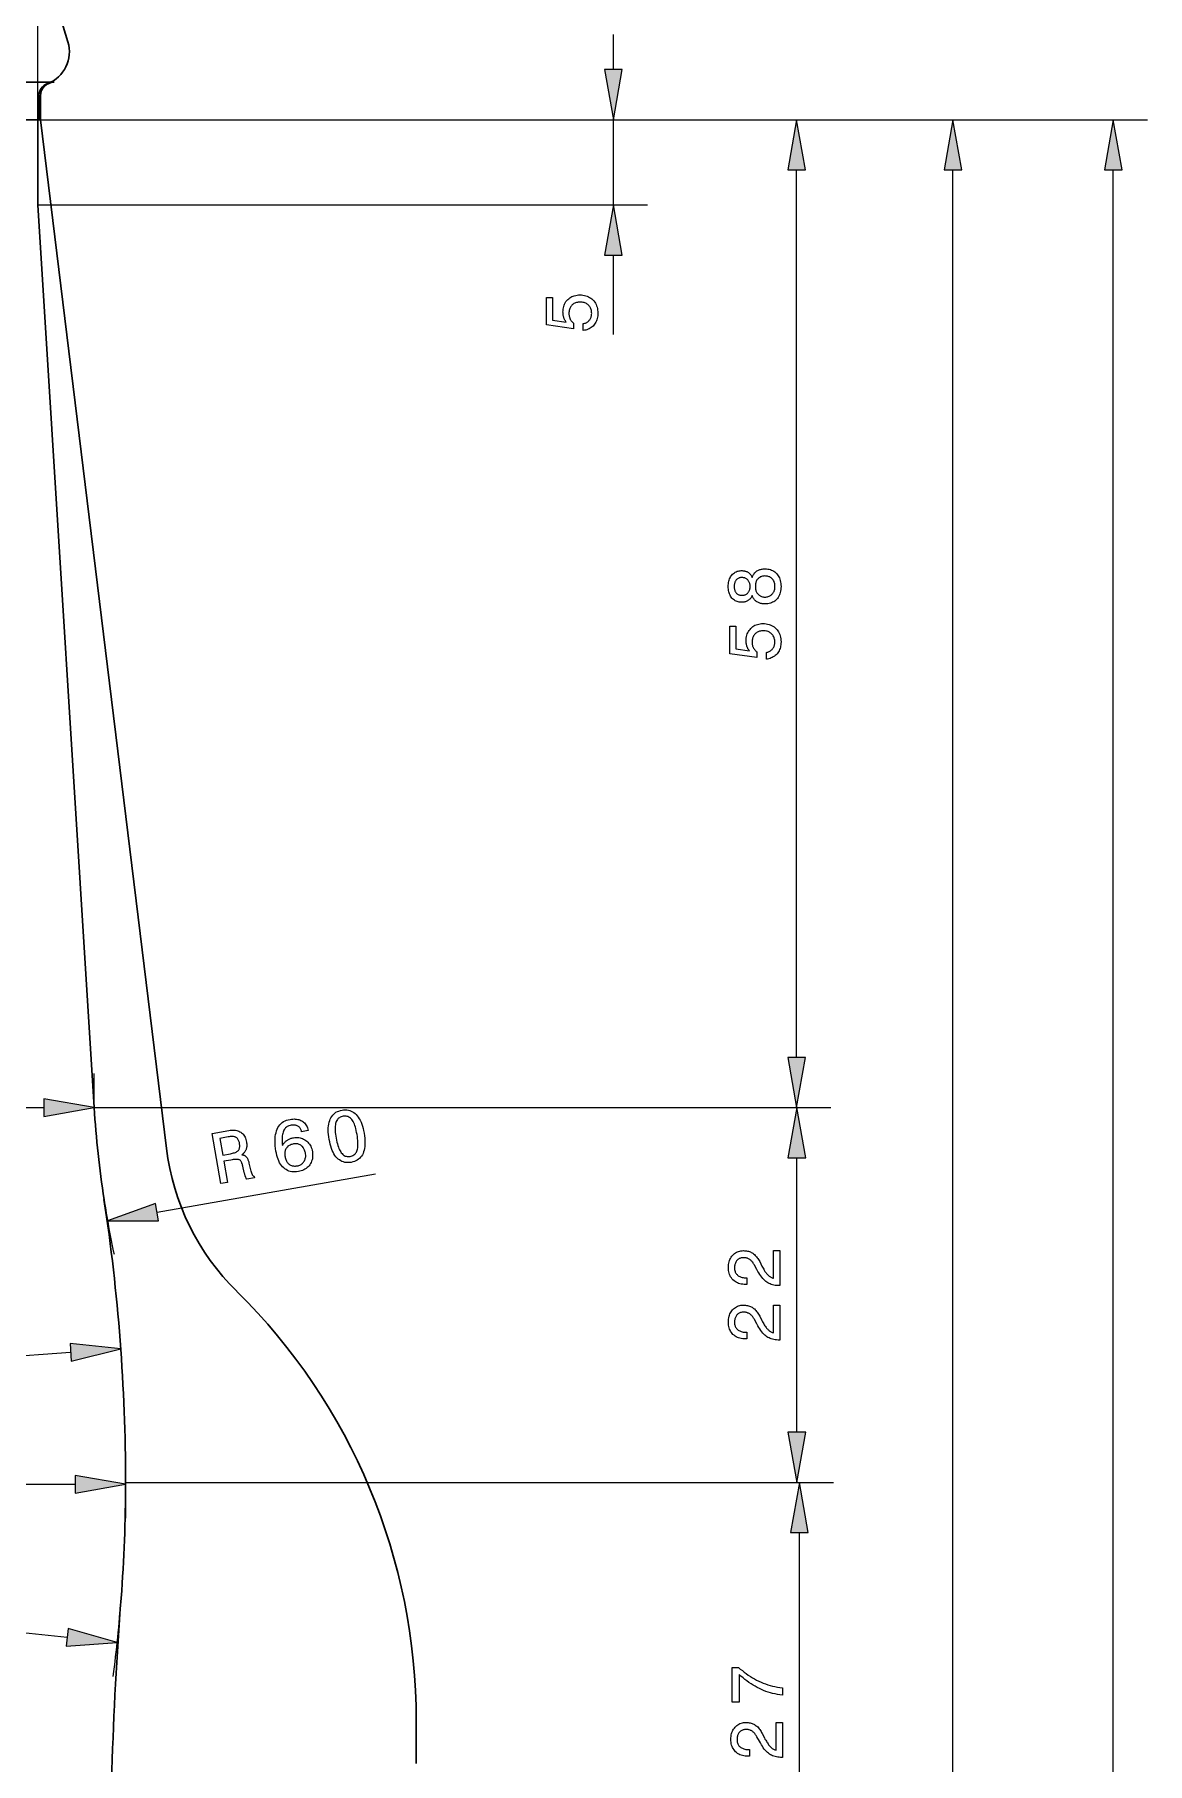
# Model space of a CAD drawing. Extents: x 0 to 297, y 0 to 529.
# Drawn here: x 166.1 to 231.4, y 265.7 to 367.2 of the extents above; entities that cross this region are included whole.
import ezdxf

# ---------------------------------------------------------------- set-up
doc = ezdxf.new("R2010")
doc.units = 0

msp = doc.modelspace()

# ---------------------------------------------------------------- linework, layer by layer
at = {"color": 7, "lineweight": 13}
for p, q in [((166.26, 362.23), (166.26, 396.42)), ((166.26, 362.23), (222.01, 362.23)), ((166.26, 362.23), (212.83, 362.23)), ((166.26, 362.23), (202.07, 362.23)), ((166.26, 362.23), (231.43, 362.23)), ((210.83, 307.18), (210.83, 359.28)), ((220.01, 143.18), (220.01, 359.28)), ((229.43, 139.18), (229.43, 359.28)), ((166.26, 357.23), (202.07, 357.23)), ((141.02, 304.23), (166.61, 304.23)), ((169.56, 304.23), (212.84, 304.23)), ((169.56, 304.23), (212.83, 304.23)), ((168.18, 289.86), (144, 288.12)), ((171.41, 282.23), (212.99, 282.23)), ((171.41, 282.23), (212.84, 282.23)), ((139.17, 282.12), (168.46, 282.12)), ((210.99, 258.18), (210.99, 279.28))]:
    msp.add_line(p, q, dxfattribs=at)
at = {"color": 7, "lineweight": 30, "ltscale": 0.159415}
msp.add_line((166.17, 372.9), (168.02, 366.8), dxfattribs=at)
at = {"color": 7, "lineweight": 13, "ltscale": 0.051139}
msp.add_line((200.07, 365.18), (200.07, 367.23), dxfattribs=at)
at = {"color": 7, "lineweight": 30}
for p, q in [((167.21, 364.43), (140.41, 364.43)), ((166.31, 362.23), (141.31, 362.23)), ((166.26, 362.23), (141.36, 362.23)), ((166.41, 362.23), (173.81, 301.83)), ((166.26, 357.23), (169.56, 304.23))]:
    msp.add_line(p, q, dxfattribs=at)
at = {"color": 7, "lineweight": 30, "ltscale": 0.034366}
msp.add_line((166.31, 362.23), (166.31, 363.61), dxfattribs=at)
at = {"color": 7, "lineweight": 30, "ltscale": 0.035001}
msp.add_line((166.41, 362.23), (166.41, 363.63), dxfattribs=at)
at = {"color": 7, "lineweight": 30, "ltscale": 0.125}
msp.add_line((166.26, 357.23), (166.26, 362.23), dxfattribs=at)
at = {"color": 7, "lineweight": 13, "ltscale": 0.125}
msp.add_line((200.07, 357.23), (200.07, 362.23), dxfattribs=at)
at = {"color": 7, "lineweight": 13, "ltscale": 0.116125}
msp.add_line((200.07, 349.63), (200.07, 354.28), dxfattribs=at)
at = {"color": 7, "lineweight": 13, "ltscale": 0.050064}
msp.add_line((169.56, 304.23), (169.56, 306.23), dxfattribs=at)
at = {"color": 7, "lineweight": 13, "ltscale": 0.402279}
msp.add_line((210.84, 285.18), (210.84, 301.28), dxfattribs=at)
at = {"color": 7, "lineweight": 13, "ltscale": 0.326006}
msp.add_line((173.26, 298.09), (186.1, 300.35), dxfattribs=at)
at = {"color": 7, "lineweight": 13, "ltscale": 0.052727}
msp.add_line((171.41, 282.23), (171.41, 280.12), dxfattribs=at)
at = {"color": 7, "lineweight": 13, "ltscale": 0.301139}
msp.add_line((167.98, 273.13), (156, 274.39), dxfattribs=at)
at = {"color": 7, "lineweight": 30, "ltscale": 0.0625}
msp.add_line((188.49, 265.73), (188.49, 268.23), dxfattribs=at)
at = {"color": 7, "lineweight": 13}
for points in [[(199.55, 365.18), (200.07, 362.23), (200.59, 365.18)], [(211.35, 359.28), (210.83, 362.23), (210.31, 359.28)], [(220.53, 359.28), (220.01, 362.23), (219.49, 359.28)], [(229.96, 359.28), (229.43, 362.23), (228.91, 359.28)], [(200.59, 354.28), (200.07, 357.23), (199.55, 354.28)], [(198.29, 349.86), (198.29, 350.26), (198.33, 350.27), (198.38, 350.28), (198.42, 350.29), (198.46, 350.31), (198.5, 350.33), (198.53, 350.35), (198.57, 350.37), (198.6, 350.4), (198.63, 350.43), (198.65, 350.46), (198.68, 350.49), (198.7, 350.52), (198.72, 350.56), (198.74, 350.6), (198.75, 350.64), (198.76, 350.68), (198.77, 350.72), (198.78, 350.77), (198.78, 350.81), (198.79, 350.86), (198.78, 350.92), (198.78, 350.98), (198.77, 351.03), (198.76, 351.08), (198.74, 351.13), (198.72, 351.18), (198.7, 351.23), (198.67, 351.27), (198.64, 351.31), (198.6, 351.35), (198.56, 351.38), (198.52, 351.41), (198.48, 351.44), (198.44, 351.46), (198.39, 351.48), (198.34, 351.5), (198.29, 351.51), (198.23, 351.52), (198.18, 351.53), (198.12, 351.53), (198.06, 351.53), (198, 351.52), (197.95, 351.51), (197.89, 351.5), (197.84, 351.49), (197.8, 351.47), (197.75, 351.44), (197.71, 351.41), (197.67, 351.38), (197.63, 351.35), (197.6, 351.31), (197.57, 351.27), (197.54, 351.23), (197.52, 351.18), (197.5, 351.14), (197.48, 351.09), (197.47, 351.03), (197.46, 350.98), (197.45, 350.92), (197.45, 350.86), (197.45, 350.83), (197.45, 350.79), (197.46, 350.76), (197.46, 350.73), (197.47, 350.69), (197.48, 350.66), (197.48, 350.63), (197.5, 350.6), (197.51, 350.57), (197.52, 350.54), (197.53, 350.51), (197.55, 350.49), (197.57, 350.46), (197.59, 350.43), (197.61, 350.41), (197.63, 350.38), (197.65, 350.36), (197.67, 350.34), (197.7, 350.31), (197.73, 350.29), (197.73, 349.95), (196.14, 350.18), (196.14, 351.79), (196.49, 351.79), (196.49, 350.47), (197.3, 350.35), (197.28, 350.37), (197.26, 350.4), (197.25, 350.42), (197.23, 350.44), (197.22, 350.47), (197.2, 350.5), (197.19, 350.52), (197.18, 350.55), (197.16, 350.58), (197.15, 350.61), (197.15, 350.64), (197.14, 350.67), (197.13, 350.7), (197.12, 350.73), (197.12, 350.76), (197.11, 350.79), (197.11, 350.82), (197.11, 350.86), (197.11, 350.89), (197.1, 350.93), (197.11, 351.02), (197.12, 351.1), (197.13, 351.19), (197.15, 351.27), (197.17, 351.34), (197.2, 351.41), (197.24, 351.48), (197.28, 351.55), (197.33, 351.61), (197.38, 351.67), (197.44, 351.72), (197.5, 351.77), (197.56, 351.81), (197.63, 351.85), (197.7, 351.88), (197.77, 351.9), (197.85, 351.92), (197.93, 351.94), (198.01, 351.95), (198.1, 351.95), (198.19, 351.95), (198.28, 351.94), (198.37, 351.92), (198.45, 351.9), (198.53, 351.88), (198.6, 351.84), (198.67, 351.8), (198.74, 351.76), (198.8, 351.71), (198.86, 351.65), (198.92, 351.59), (198.97, 351.53), (199.01, 351.46), (199.05, 351.38), (199.08, 351.31), (199.11, 351.23), (199.13, 351.15), (199.14, 351.06), (199.15, 350.97), (199.16, 350.87), (199.15, 350.79), (199.15, 350.71), (199.13, 350.63), (199.12, 350.56), (199.1, 350.49), (199.07, 350.42), (199.04, 350.35), (199, 350.29), (198.96, 350.23), (198.92, 350.17), (198.87, 350.12), (198.82, 350.07), (198.76, 350.03), (198.7, 349.99), (198.64, 349.95), (198.58, 349.93), (198.51, 349.9), (198.44, 349.88), (198.36, 349.87)], [(208.21, 334.29), (208.2, 334.25), (208.17, 334.22), (208.15, 334.18), (208.13, 334.15), (208.11, 334.12), (208.08, 334.09), (208.05, 334.06), (208.03, 334.04), (208, 334.02), (207.97, 334), (207.94, 333.98), (207.9, 333.96), (207.87, 333.94), (207.83, 333.93), (207.79, 333.92), (207.75, 333.91), (207.71, 333.9), (207.67, 333.9), (207.63, 333.9), (207.58, 333.9), (207.52, 333.9), (207.45, 333.91), (207.39, 333.92), (207.33, 333.94), (207.27, 333.96), (207.22, 333.99), (207.17, 334.02), (207.12, 334.06), (207.07, 334.11), (207.02, 334.15), (206.98, 334.21), (206.95, 334.26), (206.92, 334.32), (206.89, 334.39), (206.86, 334.45), (206.84, 334.52), (206.83, 334.59), (206.82, 334.67), (206.81, 334.75), (206.81, 334.83), (206.81, 334.91), (206.82, 334.99), (206.83, 335.06), (206.84, 335.14), (206.86, 335.2), (206.89, 335.27), (206.92, 335.33), (206.95, 335.39), (206.98, 335.45), (207.02, 335.5), (207.07, 335.55), (207.12, 335.59), (207.17, 335.63), (207.22, 335.67), (207.27, 335.69), (207.33, 335.72), (207.39, 335.73), (207.45, 335.75), (207.52, 335.75), (207.58, 335.76), (207.63, 335.76), (207.67, 335.75), (207.71, 335.75), (207.76, 335.74), (207.79, 335.73), (207.83, 335.72), (207.87, 335.71), (207.9, 335.7), (207.94, 335.68), (207.97, 335.66), (208, 335.64), (208.03, 335.62), (208.06, 335.59), (208.08, 335.57), (208.11, 335.54), (208.13, 335.51), (208.15, 335.47), (208.18, 335.44), (208.2, 335.4), (208.21, 335.36), (208.23, 335.41), (208.25, 335.46), (208.28, 335.5), (208.3, 335.54), (208.33, 335.58), (208.36, 335.62), (208.39, 335.65), (208.43, 335.68), (208.46, 335.71), (208.5, 335.74), (208.54, 335.76), (208.58, 335.78), (208.62, 335.8), (208.67, 335.82), (208.71, 335.83), (208.76, 335.84), (208.81, 335.85), (208.86, 335.86), (208.91, 335.86), (208.97, 335.86), (209.05, 335.86), (209.13, 335.85), (209.21, 335.84), (209.29, 335.82), (209.36, 335.79), (209.42, 335.76), (209.49, 335.72), (209.55, 335.68), (209.6, 335.63), (209.66, 335.58), (209.71, 335.52), (209.75, 335.46), (209.79, 335.4), (209.82, 335.33), (209.85, 335.25), (209.87, 335.18), (209.89, 335.09), (209.9, 335.01), (209.91, 334.92), (209.92, 334.83), (209.91, 334.73), (209.9, 334.65), (209.89, 334.56), (209.87, 334.48), (209.85, 334.4), (209.82, 334.33), (209.79, 334.26), (209.75, 334.19), (209.71, 334.13), (209.66, 334.08), (209.6, 334.02), (209.55, 333.97), (209.49, 333.93), (209.42, 333.9), (209.36, 333.87), (209.29, 333.84), (209.21, 333.82), (209.13, 333.81), (209.05, 333.8), (208.97, 333.8), (208.91, 333.8), (208.86, 333.8), (208.81, 333.81), (208.76, 333.82), (208.71, 333.83), (208.67, 333.84), (208.62, 333.86), (208.58, 333.88), (208.54, 333.9), (208.5, 333.92), (208.46, 333.95), (208.43, 333.98), (208.39, 334.01), (208.36, 334.04), (208.33, 334.08), (208.3, 334.12), (208.28, 334.16), (208.25, 334.2), (208.23, 334.24)], [(207.62, 334.31), (207.66, 334.31), (207.7, 334.31), (207.74, 334.32), (207.78, 334.33), (207.81, 334.34), (207.84, 334.36), (207.88, 334.38), (207.91, 334.4), (207.94, 334.42), (207.96, 334.45), (207.99, 334.48), (208.01, 334.51), (208.03, 334.54), (208.05, 334.58), (208.06, 334.62), (208.07, 334.65), (208.08, 334.69), (208.09, 334.74), (208.09, 334.78), (208.09, 334.83), (208.09, 334.87), (208.09, 334.92), (208.08, 334.96), (208.07, 335), (208.06, 335.04), (208.05, 335.08), (208.03, 335.11), (208.01, 335.15), (207.99, 335.18), (207.96, 335.21), (207.94, 335.24), (207.91, 335.26), (207.88, 335.28), (207.84, 335.3), (207.81, 335.32), (207.78, 335.33), (207.74, 335.34), (207.7, 335.34), (207.66, 335.35), (207.62, 335.35), (207.58, 335.35), (207.53, 335.35), (207.5, 335.34), (207.46, 335.33), (207.43, 335.32), (207.39, 335.3), (207.36, 335.28), (207.33, 335.26), (207.3, 335.24), (207.28, 335.21), (207.26, 335.18), (207.23, 335.15), (207.22, 335.12), (207.2, 335.08), (207.19, 335.05), (207.18, 335.01), (207.17, 334.97), (207.16, 334.92), (207.16, 334.88), (207.16, 334.83), (207.16, 334.78), (207.16, 334.73), (207.17, 334.69), (207.18, 334.65), (207.19, 334.61), (207.2, 334.57), (207.22, 334.54), (207.23, 334.51), (207.26, 334.48), (207.28, 334.45), (207.3, 334.42), (207.33, 334.4), (207.36, 334.38), (207.39, 334.36), (207.43, 334.34), (207.46, 334.33), (207.5, 334.32), (207.53, 334.31), (207.58, 334.31)], [(208.96, 334.21), (209.01, 334.21), (209.07, 334.22), (209.11, 334.23), (209.16, 334.24), (209.21, 334.25), (209.25, 334.27), (209.29, 334.29), (209.33, 334.32), (209.36, 334.35), (209.39, 334.38), (209.42, 334.41), (209.45, 334.45), (209.47, 334.49), (209.5, 334.53), (209.51, 334.57), (209.53, 334.62), (209.54, 334.67), (209.55, 334.72), (209.55, 334.77), (209.55, 334.83), (209.55, 334.88), (209.55, 334.94), (209.54, 334.99), (209.53, 335.04), (209.51, 335.08), (209.5, 335.13), (209.47, 335.17), (209.45, 335.21), (209.42, 335.25), (209.39, 335.28), (209.36, 335.31), (209.33, 335.34), (209.29, 335.36), (209.25, 335.39), (209.21, 335.4), (209.16, 335.42), (209.11, 335.43), (209.07, 335.44), (209.01, 335.44), (208.96, 335.45), (208.91, 335.44), (208.86, 335.44), (208.82, 335.43), (208.77, 335.42), (208.73, 335.4), (208.69, 335.39), (208.66, 335.36), (208.62, 335.34), (208.59, 335.31), (208.56, 335.28), (208.53, 335.25), (208.5, 335.21), (208.48, 335.17), (208.46, 335.13), (208.44, 335.09), (208.43, 335.04), (208.42, 334.99), (208.41, 334.94), (208.41, 334.88), (208.41, 334.83), (208.41, 334.77), (208.41, 334.72), (208.42, 334.67), (208.43, 334.62), (208.44, 334.57), (208.46, 334.53), (208.48, 334.49), (208.5, 334.45), (208.53, 334.41), (208.56, 334.38), (208.59, 334.35), (208.62, 334.32), (208.66, 334.29), (208.69, 334.27), (208.73, 334.25), (208.77, 334.24), (208.82, 334.23), (208.86, 334.22), (208.91, 334.21)], [(209.05, 330.56), (209.05, 330.96), (209.09, 330.97), (209.14, 330.98), (209.18, 330.99), (209.22, 331.01), (209.26, 331.03), (209.29, 331.05), (209.32, 331.07), (209.36, 331.1), (209.39, 331.13), (209.41, 331.16), (209.44, 331.19), (209.46, 331.22), (209.48, 331.26), (209.5, 331.3), (209.51, 331.34), (209.52, 331.38), (209.53, 331.42), (209.54, 331.47), (209.54, 331.51), (209.54, 331.56), (209.54, 331.62), (209.54, 331.68), (209.53, 331.73), (209.51, 331.78), (209.5, 331.83), (209.48, 331.88), (209.45, 331.93), (209.43, 331.97), (209.4, 332.01), (209.36, 332.05), (209.32, 332.08), (209.28, 332.11), (209.24, 332.14), (209.2, 332.16), (209.15, 332.18), (209.1, 332.2), (209.05, 332.21), (208.99, 332.22), (208.94, 332.23), (208.88, 332.23), (208.82, 332.23), (208.76, 332.22), (208.71, 332.21), (208.65, 332.2), (208.6, 332.19), (208.56, 332.17), (208.51, 332.14), (208.47, 332.11), (208.43, 332.08), (208.39, 332.05), (208.36, 332.01), (208.33, 331.97), (208.3, 331.93), (208.27, 331.88), (208.25, 331.84), (208.24, 331.79), (208.23, 331.73), (208.22, 331.68), (208.21, 331.62), (208.21, 331.56), (208.21, 331.53), (208.21, 331.49), (208.22, 331.46), (208.22, 331.43), (208.23, 331.39), (208.23, 331.36), (208.24, 331.33), (208.25, 331.3), (208.27, 331.27), (208.28, 331.24), (208.29, 331.21), (208.31, 331.19), (208.33, 331.16), (208.35, 331.13), (208.37, 331.11), (208.39, 331.08), (208.41, 331.06), (208.43, 331.04), (208.46, 331.01), (208.49, 330.99), (208.49, 330.65), (206.9, 330.88), (206.9, 332.49), (207.25, 332.49), (207.25, 331.17), (208.06, 331.05), (208.04, 331.07), (208.02, 331.1), (208.01, 331.12), (207.99, 331.14), (207.97, 331.17), (207.96, 331.2), (207.95, 331.22), (207.94, 331.25), (207.92, 331.28), (207.91, 331.31), (207.9, 331.34), (207.9, 331.37), (207.89, 331.4), (207.88, 331.43), (207.88, 331.46), (207.87, 331.49), (207.87, 331.52), (207.87, 331.56), (207.86, 331.59), (207.86, 331.63), (207.87, 331.72), (207.87, 331.8), (207.89, 331.89), (207.91, 331.97), (207.93, 332.04), (207.96, 332.11), (208, 332.18), (208.04, 332.25), (208.09, 332.31), (208.14, 332.37), (208.19, 332.42), (208.25, 332.47), (208.32, 332.51), (208.38, 332.55), (208.45, 332.58), (208.53, 332.6), (208.61, 332.62), (208.69, 332.64), (208.77, 332.65), (208.86, 332.65), (208.95, 332.65), (209.04, 332.64), (209.12, 332.62), (209.21, 332.6), (209.28, 332.58), (209.36, 332.54), (209.43, 332.5), (209.5, 332.46), (209.56, 332.41), (209.62, 332.35), (209.68, 332.29), (209.73, 332.23), (209.77, 332.16), (209.81, 332.08), (209.84, 332.01), (209.87, 331.93), (209.89, 331.85), (209.9, 331.76), (209.91, 331.67), (209.92, 331.57), (209.91, 331.49), (209.91, 331.41), (209.89, 331.33), (209.88, 331.26), (209.86, 331.19), (209.83, 331.12), (209.8, 331.05), (209.76, 330.99), (209.72, 330.93), (209.68, 330.87), (209.63, 330.82), (209.57, 330.77), (209.52, 330.73), (209.46, 330.69), (209.4, 330.65), (209.33, 330.63), (209.27, 330.6), (209.2, 330.58), (209.12, 330.57)], [(210.31, 307.18), (210.83, 304.23), (211.35, 307.18)], [(166.61, 303.71), (169.56, 304.23), (166.61, 304.75)], [(182.14, 302.89), (181.75, 302.82), (181.74, 302.87), (181.72, 302.91), (181.7, 302.95), (181.68, 302.98), (181.66, 303.02), (181.64, 303.05), (181.62, 303.08), (181.59, 303.1), (181.56, 303.12), (181.53, 303.15), (181.5, 303.16), (181.46, 303.18), (181.43, 303.19), (181.39, 303.2), (181.35, 303.21), (181.31, 303.21), (181.27, 303.21), (181.22, 303.21), (181.18, 303.21), (181.13, 303.2), (181.07, 303.19), (181.01, 303.17), (180.96, 303.15), (180.9, 303.12), (180.86, 303.08), (180.81, 303.05), (180.78, 303), (180.74, 302.96), (180.71, 302.9), (180.68, 302.85), (180.66, 302.79), (180.64, 302.72), (180.62, 302.65), (180.61, 302.57), (180.6, 302.49), (180.6, 302.4), (180.6, 302.31), (180.6, 302.21), (180.61, 302.11), (180.62, 302.01), (180.64, 302.04), (180.66, 302.08), (180.69, 302.11), (180.71, 302.14), (180.74, 302.17), (180.76, 302.2), (180.79, 302.23), (180.82, 302.25), (180.85, 302.28), (180.88, 302.3), (180.92, 302.33), (180.95, 302.35), (180.99, 302.37), (181.02, 302.38), (181.06, 302.4), (181.1, 302.41), (181.14, 302.43), (181.18, 302.44), (181.23, 302.45), (181.27, 302.46), (181.35, 302.47), (181.43, 302.47), (181.51, 302.47), (181.59, 302.47), (181.66, 302.46), (181.73, 302.44), (181.8, 302.41), (181.87, 302.38), (181.94, 302.35), (182, 302.31), (182.06, 302.26), (182.11, 302.21), (182.16, 302.15), (182.21, 302.09), (182.25, 302.03), (182.29, 301.96), (182.32, 301.89), (182.35, 301.81), (182.37, 301.73), (182.39, 301.64), (182.4, 301.56), (182.4, 301.47), (182.4, 301.39), (182.4, 301.31), (182.39, 301.23), (182.37, 301.16), (182.34, 301.08), (182.31, 301.01), (182.28, 300.95), (182.23, 300.88), (182.19, 300.82), (182.13, 300.76), (182.08, 300.71), (182.02, 300.66), (181.95, 300.62), (181.88, 300.58), (181.81, 300.55), (181.73, 300.52), (181.64, 300.5), (181.56, 300.48), (181.45, 300.46), (181.36, 300.46), (181.26, 300.46), (181.17, 300.47), (181.08, 300.49), (181, 300.51), (180.92, 300.55), (180.84, 300.59), (180.77, 300.64), (180.7, 300.7), (180.63, 300.76), (180.57, 300.84), (180.51, 300.92), (180.46, 301), (180.41, 301.1), (180.37, 301.2), (180.33, 301.31), (180.3, 301.43), (180.27, 301.55), (180.24, 301.68), (180.22, 301.84), (180.2, 301.99), (180.19, 302.13), (180.19, 302.27), (180.19, 302.4), (180.2, 302.53), (180.22, 302.65), (180.25, 302.76), (180.28, 302.86), (180.32, 302.96), (180.36, 303.06), (180.42, 303.14), (180.48, 303.22), (180.54, 303.29), (180.61, 303.35), (180.69, 303.41), (180.78, 303.45), (180.87, 303.49), (180.96, 303.52), (181.07, 303.54), (181.15, 303.56), (181.23, 303.56), (181.31, 303.57), (181.38, 303.56), (181.45, 303.56), (181.52, 303.54), (181.59, 303.53), (181.65, 303.51), (181.71, 303.48), (181.77, 303.45), (181.82, 303.41), (181.87, 303.37), (181.92, 303.33), (181.96, 303.28), (182, 303.22), (182.04, 303.16), (182.07, 303.1), (182.1, 303.04), (182.12, 302.96)], [(183.37, 302.37), (183.35, 302.52), (183.33, 302.66), (183.32, 302.79), (183.32, 302.92), (183.32, 303.04), (183.33, 303.16), (183.35, 303.27), (183.37, 303.37), (183.4, 303.47), (183.43, 303.56), (183.47, 303.64), (183.52, 303.72), (183.58, 303.79), (183.64, 303.85), (183.7, 303.91), (183.77, 303.96), (183.85, 304), (183.94, 304.03), (184.03, 304.06), (184.13, 304.08), (184.22, 304.1), (184.32, 304.1), (184.41, 304.1), (184.5, 304.08), (184.59, 304.06), (184.67, 304.03), (184.74, 303.99), (184.82, 303.95), (184.89, 303.89), (184.96, 303.83), (185.02, 303.75), (185.08, 303.67), (185.14, 303.58), (185.19, 303.49), (185.24, 303.38), (185.28, 303.27), (185.32, 303.15), (185.36, 303.01), (185.39, 302.88), (185.42, 302.73), (185.44, 302.58), (185.46, 302.44), (185.47, 302.31), (185.47, 302.18), (185.47, 302.06), (185.46, 301.94), (185.44, 301.83), (185.42, 301.73), (185.39, 301.63), (185.36, 301.54), (185.32, 301.46), (185.27, 301.38), (185.22, 301.32), (185.16, 301.25), (185.09, 301.2), (185.02, 301.15), (184.94, 301.11), (184.85, 301.07), (184.76, 301.04), (184.66, 301.02), (184.56, 301.01), (184.47, 301.01), (184.38, 301.01), (184.29, 301.02), (184.21, 301.04), (184.12, 301.07), (184.05, 301.11), (183.97, 301.16), (183.9, 301.21), (183.83, 301.28), (183.77, 301.35), (183.71, 301.43), (183.65, 301.52), (183.6, 301.62), (183.55, 301.72), (183.51, 301.84), (183.47, 301.96), (183.43, 302.09), (183.4, 302.22)], [(183.78, 302.44), (183.8, 302.32), (183.82, 302.21), (183.85, 302.11), (183.88, 302.01), (183.91, 301.92), (183.94, 301.84), (183.97, 301.76), (184.01, 301.69), (184.05, 301.63), (184.08, 301.57), (184.13, 301.53), (184.17, 301.48), (184.21, 301.45), (184.26, 301.42), (184.31, 301.39), (184.37, 301.38), (184.42, 301.37), (184.48, 301.36), (184.54, 301.36), (184.6, 301.37), (184.66, 301.39), (184.72, 301.4), (184.77, 301.43), (184.82, 301.46), (184.87, 301.49), (184.91, 301.53), (184.94, 301.57), (184.97, 301.62), (185, 301.68), (185.02, 301.73), (185.04, 301.8), (185.05, 301.87), (185.06, 301.95), (185.06, 302.03), (185.06, 302.12), (185.06, 302.21), (185.05, 302.31), (185.04, 302.42), (185.03, 302.54), (185.01, 302.66), (184.98, 302.78), (184.96, 302.89), (184.93, 303), (184.91, 303.09), (184.88, 303.18), (184.85, 303.27), (184.81, 303.34), (184.78, 303.41), (184.74, 303.48), (184.7, 303.53), (184.66, 303.58), (184.62, 303.62), (184.57, 303.66), (184.53, 303.68), (184.48, 303.71), (184.42, 303.72), (184.37, 303.73), (184.31, 303.74), (184.25, 303.74), (184.19, 303.73), (184.13, 303.72), (184.07, 303.7), (184.02, 303.67), (183.97, 303.64), (183.92, 303.61), (183.88, 303.57), (183.85, 303.53), (183.82, 303.48), (183.79, 303.42), (183.77, 303.36), (183.75, 303.3), (183.74, 303.23), (183.73, 303.15), (183.72, 303.07), (183.72, 302.98), (183.73, 302.88), (183.73, 302.78), (183.74, 302.67), (183.76, 302.56)], [(211.36, 301.28), (210.84, 304.23), (210.32, 301.28)], [(177.01, 299.77), (176.49, 302.72), (177.47, 302.89), (177.56, 302.9), (177.64, 302.91), (177.72, 302.91), (177.8, 302.91), (177.87, 302.9), (177.94, 302.89), (178, 302.87), (178.06, 302.85), (178.12, 302.82), (178.18, 302.79), (178.23, 302.75), (178.27, 302.71), (178.32, 302.67), (178.36, 302.61), (178.39, 302.56), (178.43, 302.5), (178.45, 302.43), (178.48, 302.36), (178.5, 302.29), (178.51, 302.21), (178.52, 302.16), (178.53, 302.11), (178.53, 302.07), (178.53, 302.02), (178.53, 301.98), (178.53, 301.94), (178.52, 301.89), (178.51, 301.85), (178.5, 301.82), (178.49, 301.78), (178.47, 301.74), (178.46, 301.71), (178.44, 301.67), (178.42, 301.64), (178.39, 301.61), (178.37, 301.58), (178.34, 301.55), (178.31, 301.52), (178.28, 301.49), (178.24, 301.47), (178.27, 301.46), (178.31, 301.46), (178.34, 301.45), (178.37, 301.44), (178.39, 301.43), (178.42, 301.42), (178.44, 301.4), (178.46, 301.39), (178.48, 301.37), (178.5, 301.35), (178.52, 301.33), (178.54, 301.31), (178.55, 301.28), (178.57, 301.25), (178.59, 301.21), (178.6, 301.17), (178.62, 301.13), (178.63, 301.08), (178.65, 301.04), (178.66, 300.98), (178.77, 300.51), (178.78, 300.48), (178.79, 300.45), (178.8, 300.42), (178.8, 300.4), (178.81, 300.38), (178.82, 300.36), (178.83, 300.34), (178.84, 300.32), (178.85, 300.3), (178.85, 300.29), (178.86, 300.27), (178.87, 300.26), (178.88, 300.25), (178.89, 300.24), (178.9, 300.23), (178.91, 300.22), (178.93, 300.21), (178.94, 300.21), (178.95, 300.2), (178.96, 300.19), (178.98, 300.11), (178.53, 300.03), (178.52, 300.04), (178.52, 300.05), (178.51, 300.06), (178.5, 300.08), (178.5, 300.09), (178.49, 300.1), (178.48, 300.12), (178.47, 300.13), (178.47, 300.15), (178.46, 300.17), (178.45, 300.19), (178.44, 300.21), (178.44, 300.23), (178.43, 300.25), (178.42, 300.28), (178.42, 300.3), (178.41, 300.33), (178.4, 300.36), (178.39, 300.39), (178.38, 300.42), (178.3, 300.8), (178.28, 300.86), (178.27, 300.91), (178.25, 300.95), (178.24, 300.99), (178.22, 301.03), (178.2, 301.07), (178.18, 301.09), (178.16, 301.12), (178.14, 301.14), (178.11, 301.16), (178.09, 301.17), (178.05, 301.18), (178.02, 301.18), (177.97, 301.19), (177.92, 301.19), (177.87, 301.19), (177.81, 301.18), (177.74, 301.18), (177.67, 301.17), (177.59, 301.15), (177.18, 301.08), (177.4, 299.84)], [(177.43, 302.51), (176.95, 302.42), (177.12, 301.44), (177.57, 301.52), (177.64, 301.54), (177.7, 301.55), (177.76, 301.57), (177.81, 301.58), (177.86, 301.6), (177.91, 301.62), (177.95, 301.65), (177.98, 301.67), (178.01, 301.69), (178.04, 301.72), (178.06, 301.75), (178.08, 301.78), (178.09, 301.82), (178.1, 301.85), (178.11, 301.89), (178.12, 301.93), (178.12, 301.98), (178.12, 302.02), (178.11, 302.07), (178.11, 302.13), (178.1, 302.18), (178.08, 302.22), (178.07, 302.27), (178.05, 302.31), (178.03, 302.34), (178.01, 302.38), (177.99, 302.41), (177.96, 302.43), (177.94, 302.46), (177.91, 302.48), (177.87, 302.49), (177.84, 302.51), (177.8, 302.52), (177.76, 302.53), (177.71, 302.53), (177.66, 302.53), (177.61, 302.53), (177.55, 302.53), (177.49, 302.52)], [(181.98, 301.57), (181.96, 301.62), (181.95, 301.68), (181.93, 301.73), (181.91, 301.78), (181.89, 301.82), (181.86, 301.86), (181.84, 301.9), (181.8, 301.94), (181.77, 301.97), (181.73, 302), (181.7, 302.03), (181.66, 302.05), (181.61, 302.07), (181.57, 302.09), (181.53, 302.1), (181.48, 302.11), (181.43, 302.11), (181.39, 302.11), (181.34, 302.11), (181.28, 302.1), (181.23, 302.09), (181.17, 302.07), (181.12, 302.06), (181.08, 302.03), (181.03, 302.01), (180.99, 301.98), (180.95, 301.96), (180.92, 301.92), (180.89, 301.89), (180.86, 301.85), (180.83, 301.81), (180.81, 301.77), (180.79, 301.72), (180.78, 301.67), (180.77, 301.63), (180.76, 301.57), (180.76, 301.52), (180.76, 301.47), (180.77, 301.41), (180.78, 301.35), (180.79, 301.3), (180.8, 301.24), (180.82, 301.19), (180.84, 301.14), (180.86, 301.09), (180.89, 301.05), (180.92, 301.01), (180.95, 300.97), (180.98, 300.94), (181.02, 300.91), (181.06, 300.88), (181.1, 300.86), (181.15, 300.84), (181.19, 300.82), (181.24, 300.81), (181.28, 300.81), (181.33, 300.8), (181.39, 300.8), (181.44, 300.81), (181.49, 300.81), (181.55, 300.82), (181.59, 300.84), (181.64, 300.86), (181.68, 300.88), (181.73, 300.9), (181.76, 300.93), (181.8, 300.96), (181.83, 300.99), (181.86, 301.03), (181.89, 301.07), (181.92, 301.11), (181.94, 301.16), (181.96, 301.2), (181.97, 301.25), (181.98, 301.3), (181.99, 301.35), (181.99, 301.4), (181.99, 301.45), (181.98, 301.51)], [(173.17, 298.61), (170.35, 297.58), (173.35, 297.58)], [(209.84, 293.78), (209.82, 293.78), (209.74, 293.78), (209.65, 293.78), (209.57, 293.79), (209.49, 293.81), (209.42, 293.83), (209.34, 293.85), (209.27, 293.88), (209.21, 293.91), (209.14, 293.94), (209.08, 293.98), (209.02, 294.03), (208.96, 294.08), (208.9, 294.14), (208.84, 294.2), (208.78, 294.27), (208.72, 294.35), (208.67, 294.43), (208.61, 294.53), (208.55, 294.62), (208.49, 294.73), (208.35, 294.98), (208.33, 295.03), (208.3, 295.07), (208.27, 295.11), (208.25, 295.15), (208.22, 295.18), (208.19, 295.21), (208.16, 295.24), (208.13, 295.27), (208.1, 295.3), (208.07, 295.32), (208.04, 295.34), (208.01, 295.36), (207.97, 295.37), (207.94, 295.39), (207.9, 295.4), (207.87, 295.41), (207.83, 295.41), (207.79, 295.42), (207.75, 295.42), (207.71, 295.42), (207.66, 295.42), (207.62, 295.42), (207.57, 295.41), (207.53, 295.4), (207.49, 295.38), (207.45, 295.37), (207.42, 295.34), (207.38, 295.32), (207.35, 295.29), (207.32, 295.26), (207.29, 295.23), (207.27, 295.19), (207.25, 295.15), (207.23, 295.11), (207.21, 295.07), (207.2, 295.03), (207.19, 294.98), (207.18, 294.93), (207.18, 294.88), (207.18, 294.82), (207.18, 294.77), (207.18, 294.72), (207.19, 294.67), (207.21, 294.62), (207.22, 294.58), (207.24, 294.54), (207.27, 294.5), (207.29, 294.46), (207.33, 294.43), (207.36, 294.39), (207.4, 294.36), (207.44, 294.34), (207.49, 294.31), (207.53, 294.29), (207.58, 294.28), (207.63, 294.26), (207.69, 294.25), (207.75, 294.24), (207.81, 294.24), (207.87, 294.24), (207.91, 294.24), (207.91, 293.85), (207.85, 293.85), (207.75, 293.85), (207.66, 293.86), (207.58, 293.87), (207.5, 293.89), (207.42, 293.91), (207.35, 293.94), (207.28, 293.98), (207.21, 294.02), (207.15, 294.06), (207.09, 294.12), (207.04, 294.17), (207, 294.23), (206.95, 294.29), (206.92, 294.36), (206.89, 294.43), (206.86, 294.51), (206.84, 294.59), (206.83, 294.67), (206.82, 294.76), (206.82, 294.85), (206.82, 294.93), (206.83, 295.02), (206.84, 295.1), (206.86, 295.17), (206.88, 295.25), (206.91, 295.32), (206.94, 295.38), (206.98, 295.45), (207.02, 295.51), (207.06, 295.56), (207.12, 295.61), (207.17, 295.66), (207.23, 295.7), (207.29, 295.74), (207.35, 295.77), (207.42, 295.79), (207.49, 295.81), (207.56, 295.82), (207.63, 295.83), (207.71, 295.84), (207.77, 295.83), (207.83, 295.83), (207.89, 295.82), (207.95, 295.81), (208, 295.8), (208.06, 295.78), (208.11, 295.76), (208.16, 295.73), (208.21, 295.71), (208.25, 295.68), (208.3, 295.64), (208.35, 295.6), (208.39, 295.56), (208.43, 295.52), (208.47, 295.47), (208.51, 295.42), (208.55, 295.37), (208.59, 295.31), (208.62, 295.25), (208.66, 295.19), (208.79, 294.93), (208.82, 294.86), (208.86, 294.8), (208.9, 294.74), (208.93, 294.68), (208.97, 294.62), (209, 294.57), (209.03, 294.53), (209.06, 294.49), (209.1, 294.45), (209.13, 294.42), (209.16, 294.39), (209.19, 294.36), (209.22, 294.33), (209.25, 294.31), (209.29, 294.29), (209.32, 294.27), (209.36, 294.25), (209.39, 294.23), (209.43, 294.22), (209.47, 294.21), (209.47, 295.84), (209.84, 295.84)], [(209.84, 290.58), (209.82, 290.58), (209.74, 290.58), (209.65, 290.59), (209.57, 290.6), (209.49, 290.61), (209.42, 290.63), (209.34, 290.65), (209.27, 290.68), (209.21, 290.71), (209.14, 290.74), (209.08, 290.78), (209.02, 290.83), (208.96, 290.88), (208.9, 290.94), (208.84, 291), (208.78, 291.07), (208.72, 291.15), (208.67, 291.24), (208.61, 291.33), (208.55, 291.43), (208.49, 291.53), (208.35, 291.79), (208.33, 291.83), (208.3, 291.87), (208.27, 291.91), (208.25, 291.95), (208.22, 291.98), (208.19, 292.02), (208.16, 292.05), (208.13, 292.07), (208.1, 292.1), (208.07, 292.12), (208.04, 292.14), (208.01, 292.16), (207.97, 292.17), (207.94, 292.19), (207.9, 292.2), (207.87, 292.21), (207.83, 292.22), (207.79, 292.22), (207.75, 292.23), (207.71, 292.23), (207.66, 292.22), (207.62, 292.22), (207.57, 292.21), (207.53, 292.2), (207.49, 292.19), (207.45, 292.17), (207.42, 292.15), (207.38, 292.12), (207.35, 292.09), (207.32, 292.06), (207.29, 292.03), (207.27, 291.99), (207.25, 291.95), (207.23, 291.91), (207.21, 291.87), (207.2, 291.83), (207.19, 291.78), (207.18, 291.73), (207.18, 291.68), (207.18, 291.63), (207.18, 291.57), (207.18, 291.52), (207.19, 291.47), (207.21, 291.43), (207.22, 291.38), (207.24, 291.34), (207.27, 291.3), (207.29, 291.26), (207.33, 291.23), (207.36, 291.2), (207.4, 291.17), (207.44, 291.14), (207.49, 291.12), (207.53, 291.1), (207.58, 291.08), (207.63, 291.06), (207.69, 291.05), (207.75, 291.05), (207.81, 291.04), (207.87, 291.04), (207.91, 291.04), (207.91, 290.65), (207.85, 290.65), (207.75, 290.65), (207.66, 290.66), (207.58, 290.67), (207.5, 290.69), (207.42, 290.71), (207.35, 290.74), (207.28, 290.78), (207.21, 290.82), (207.15, 290.87), (207.09, 290.92), (207.04, 290.97), (207, 291.03), (206.95, 291.1), (206.92, 291.16), (206.89, 291.23), (206.86, 291.31), (206.84, 291.39), (206.83, 291.47), (206.82, 291.56), (206.82, 291.65), (206.82, 291.74), (206.83, 291.82), (206.84, 291.9), (206.86, 291.98), (206.88, 292.05), (206.91, 292.12), (206.94, 292.19), (206.98, 292.25), (207.02, 292.31), (207.06, 292.36), (207.12, 292.42), (207.17, 292.46), (207.23, 292.5), (207.29, 292.54), (207.35, 292.57), (207.42, 292.59), (207.49, 292.61), (207.56, 292.63), (207.63, 292.63), (207.71, 292.64), (207.77, 292.64), (207.83, 292.63), (207.89, 292.62), (207.95, 292.61), (208, 292.6), (208.06, 292.58), (208.11, 292.56), (208.16, 292.53), (208.21, 292.51), (208.25, 292.48), (208.3, 292.44), (208.35, 292.41), (208.39, 292.37), (208.43, 292.32), (208.47, 292.27), (208.51, 292.22), (208.55, 292.17), (208.59, 292.11), (208.62, 292.05), (208.66, 291.99), (208.79, 291.74), (208.82, 291.66), (208.86, 291.6), (208.9, 291.54), (208.93, 291.48), (208.97, 291.43), (209, 291.38), (209.03, 291.33), (209.06, 291.29), (209.1, 291.25), (209.13, 291.22), (209.16, 291.19), (209.19, 291.16), (209.22, 291.13), (209.25, 291.11), (209.29, 291.09), (209.32, 291.07), (209.36, 291.05), (209.39, 291.03), (209.43, 291.02), (209.47, 291.01), (209.47, 292.64), (209.84, 292.64)], [(168.22, 289.34), (171.13, 290.07), (168.15, 290.38)], [(210.32, 285.18), (210.84, 282.23), (211.36, 285.18)], [(168.46, 281.6), (171.41, 282.12), (168.46, 282.64)], [(211.51, 279.28), (210.99, 282.23), (210.47, 279.28)], [(167.93, 272.61), (170.92, 272.82), (168.03, 273.65)], [(209.99, 269.73), (209.84, 269.75), (209.7, 269.78), (209.56, 269.81), (209.42, 269.84), (209.29, 269.88), (209.16, 269.92), (209.02, 269.96), (208.89, 270.01), (208.77, 270.07), (208.64, 270.13), (208.52, 270.19), (208.39, 270.26), (208.27, 270.33), (208.15, 270.4), (208.03, 270.48), (207.91, 270.57), (207.79, 270.66), (207.68, 270.75), (207.56, 270.85), (207.45, 270.96), (207.45, 269.32), (207.05, 269.32), (207.05, 271.37), (207.41, 271.37), (207.52, 271.27), (207.64, 271.18), (207.75, 271.09), (207.87, 271), (207.99, 270.91), (208.11, 270.83), (208.23, 270.76), (208.36, 270.69), (208.48, 270.62), (208.61, 270.56), (208.74, 270.5), (208.87, 270.45), (209, 270.4), (209.14, 270.35), (209.27, 270.31), (209.41, 270.27), (209.55, 270.24), (209.7, 270.21), (209.84, 270.19), (209.99, 270.17)], [(209.99, 266.08), (209.97, 266.08), (209.89, 266.08), (209.8, 266.09), (209.72, 266.1), (209.64, 266.11), (209.57, 266.13), (209.49, 266.15), (209.42, 266.18), (209.36, 266.21), (209.29, 266.24), (209.23, 266.28), (209.17, 266.33), (209.11, 266.38), (209.05, 266.44), (208.99, 266.5), (208.93, 266.57), (208.87, 266.65), (208.82, 266.74), (208.76, 266.83), (208.7, 266.93), (208.64, 267.03), (208.5, 267.29), (208.48, 267.33), (208.45, 267.37), (208.42, 267.41), (208.4, 267.45), (208.37, 267.48), (208.34, 267.52), (208.31, 267.55), (208.28, 267.57), (208.25, 267.6), (208.22, 267.62), (208.19, 267.64), (208.16, 267.66), (208.12, 267.67), (208.09, 267.69), (208.05, 267.7), (208.02, 267.71), (207.98, 267.72), (207.94, 267.72), (207.9, 267.73), (207.86, 267.73), (207.81, 267.72), (207.77, 267.72), (207.72, 267.71), (207.68, 267.7), (207.64, 267.69), (207.6, 267.67), (207.57, 267.65), (207.53, 267.62), (207.5, 267.59), (207.47, 267.56), (207.44, 267.53), (207.42, 267.49), (207.4, 267.45), (207.38, 267.41), (207.36, 267.37), (207.35, 267.33), (207.34, 267.28), (207.33, 267.23), (207.33, 267.18), (207.33, 267.13), (207.33, 267.07), (207.33, 267.02), (207.34, 266.97), (207.36, 266.93), (207.37, 266.88), (207.39, 266.84), (207.42, 266.8), (207.44, 266.76), (207.48, 266.73), (207.51, 266.7), (207.55, 266.67), (207.59, 266.64), (207.64, 266.62), (207.68, 266.6), (207.73, 266.58), (207.78, 266.56), (207.84, 266.55), (207.9, 266.55), (207.96, 266.54), (208.02, 266.54), (208.06, 266.54), (208.06, 266.15), (208, 266.15), (207.9, 266.15), (207.81, 266.16), (207.73, 266.17), (207.65, 266.19), (207.57, 266.21), (207.5, 266.24), (207.43, 266.28), (207.36, 266.32), (207.3, 266.37), (207.24, 266.42), (207.19, 266.47), (207.15, 266.53), (207.1, 266.6), (207.07, 266.66), (207.04, 266.73), (207.01, 266.81), (206.99, 266.89), (206.98, 266.97), (206.97, 267.06), (206.97, 267.15), (206.97, 267.24), (206.98, 267.32), (206.99, 267.4), (207.01, 267.48), (207.03, 267.55), (207.06, 267.62), (207.09, 267.69), (207.13, 267.75), (207.17, 267.81), (207.21, 267.86), (207.27, 267.92), (207.32, 267.96), (207.38, 268), (207.44, 268.04), (207.5, 268.07), (207.57, 268.09), (207.64, 268.11), (207.71, 268.13), (207.78, 268.13), (207.86, 268.14), (207.92, 268.14), (207.98, 268.13), (208.04, 268.12), (208.1, 268.11), (208.15, 268.1), (208.21, 268.08), (208.26, 268.06), (208.31, 268.03), (208.36, 268.01), (208.4, 267.98), (208.45, 267.94), (208.5, 267.91), (208.54, 267.87), (208.58, 267.82), (208.62, 267.77), (208.66, 267.72), (208.7, 267.67), (208.74, 267.61), (208.77, 267.55), (208.81, 267.49), (208.94, 267.24), (208.97, 267.16), (209.01, 267.1), (209.05, 267.04), (209.08, 266.98), (209.12, 266.93), (209.15, 266.88), (209.18, 266.83), (209.21, 266.79), (209.25, 266.75), (209.28, 266.72), (209.31, 266.69), (209.34, 266.66), (209.37, 266.63), (209.4, 266.61), (209.44, 266.59), (209.47, 266.57), (209.51, 266.55), (209.54, 266.53), (209.58, 266.52), (209.62, 266.51), (209.62, 268.14), (209.99, 268.14)]]:
    msp.add_lwpolyline(points, close=True, dxfattribs=at)
at = {"color": 7, "lineweight": 30}
for centre, radius, start, end in [((166.11, 366.22), 2, 290.9248, 16.9152), ((167.21, 363.63), 0.8, 90, 180), ((167.11, 363.61), 0.8, 110.9249, 180), ((229.45, 307.96), 60, 183.5629, 188.7392), ((187.91, 303.56), 14.2, 186.9849, 225.4078), ((62.07, 282.23), 109.34, 0, 8.7392), ((153.08, 268.23), 35.41, 0, 45.4079), ((81.41, 282.23), 90, 355.6713, 0), ((401.74, 257.98), 231.25, 175.6713, 180.6821)]:
    msp.add_arc(centre, radius, start, end, dxfattribs=at)
at = {"color": 7, "lineweight": 13}
for centre, radius, start, end in [((229.45, 307.96), 60, 188.7392, 191.869), ((81.41, 282.23), 90, 352.7243, 355.6713)]:
    msp.add_arc(centre, radius, start, end, dxfattribs=at)
for points in [[(199.55, 365.18), (200.07, 362.23), (199.55, 365.18), (200.59, 365.18)], [(211.35, 359.28), (210.83, 362.23), (211.35, 359.28), (210.31, 359.28)], [(220.53, 359.28), (220.01, 362.23), (220.53, 359.28), (219.49, 359.28)], [(229.96, 359.28), (229.43, 362.23), (229.96, 359.28), (228.91, 359.28)], [(200.59, 354.28), (200.07, 357.23), (200.59, 354.28), (199.55, 354.28)], [(210.31, 307.18), (210.83, 304.23), (210.31, 307.18), (211.35, 307.18)], [(166.61, 303.71), (169.56, 304.23), (166.61, 303.71), (166.61, 304.75)], [(211.36, 301.28), (210.84, 304.23), (211.36, 301.28), (210.32, 301.28)], [(173.17, 298.61), (170.35, 297.58), (173.17, 298.61), (173.35, 297.58)], [(168.22, 289.34), (171.13, 290.07), (168.22, 289.34), (168.15, 290.38)], [(210.32, 285.18), (210.84, 282.23), (210.32, 285.18), (211.36, 285.18)], [(168.46, 281.6), (171.41, 282.12), (168.46, 281.6), (168.46, 282.64)], [(211.51, 279.28), (210.99, 282.23), (211.51, 279.28), (210.47, 279.28)], [(167.93, 272.61), (170.92, 272.82), (167.93, 272.61), (168.03, 273.65)]]:
    msp.add_solid(points, dxfattribs=at)

doc.saveas('drawing.dxf')
